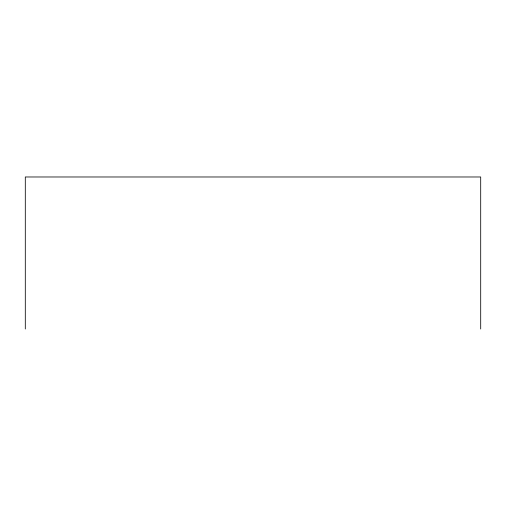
<?xml version="1.0" encoding="UTF-8"?>
<svg xmlns="http://www.w3.org/2000/svg" width="506" height="506" viewBox="0 0 506 506"><rect width="100%" height="100%" fill="white"/><g stroke="black" fill="none" stroke-linecap="round" stroke-linejoin="round"><path stroke-width="0.76" d="M480.7 329.02L480.7 176.98L25.3 176.98L25.3 329.02"/></g></svg>
